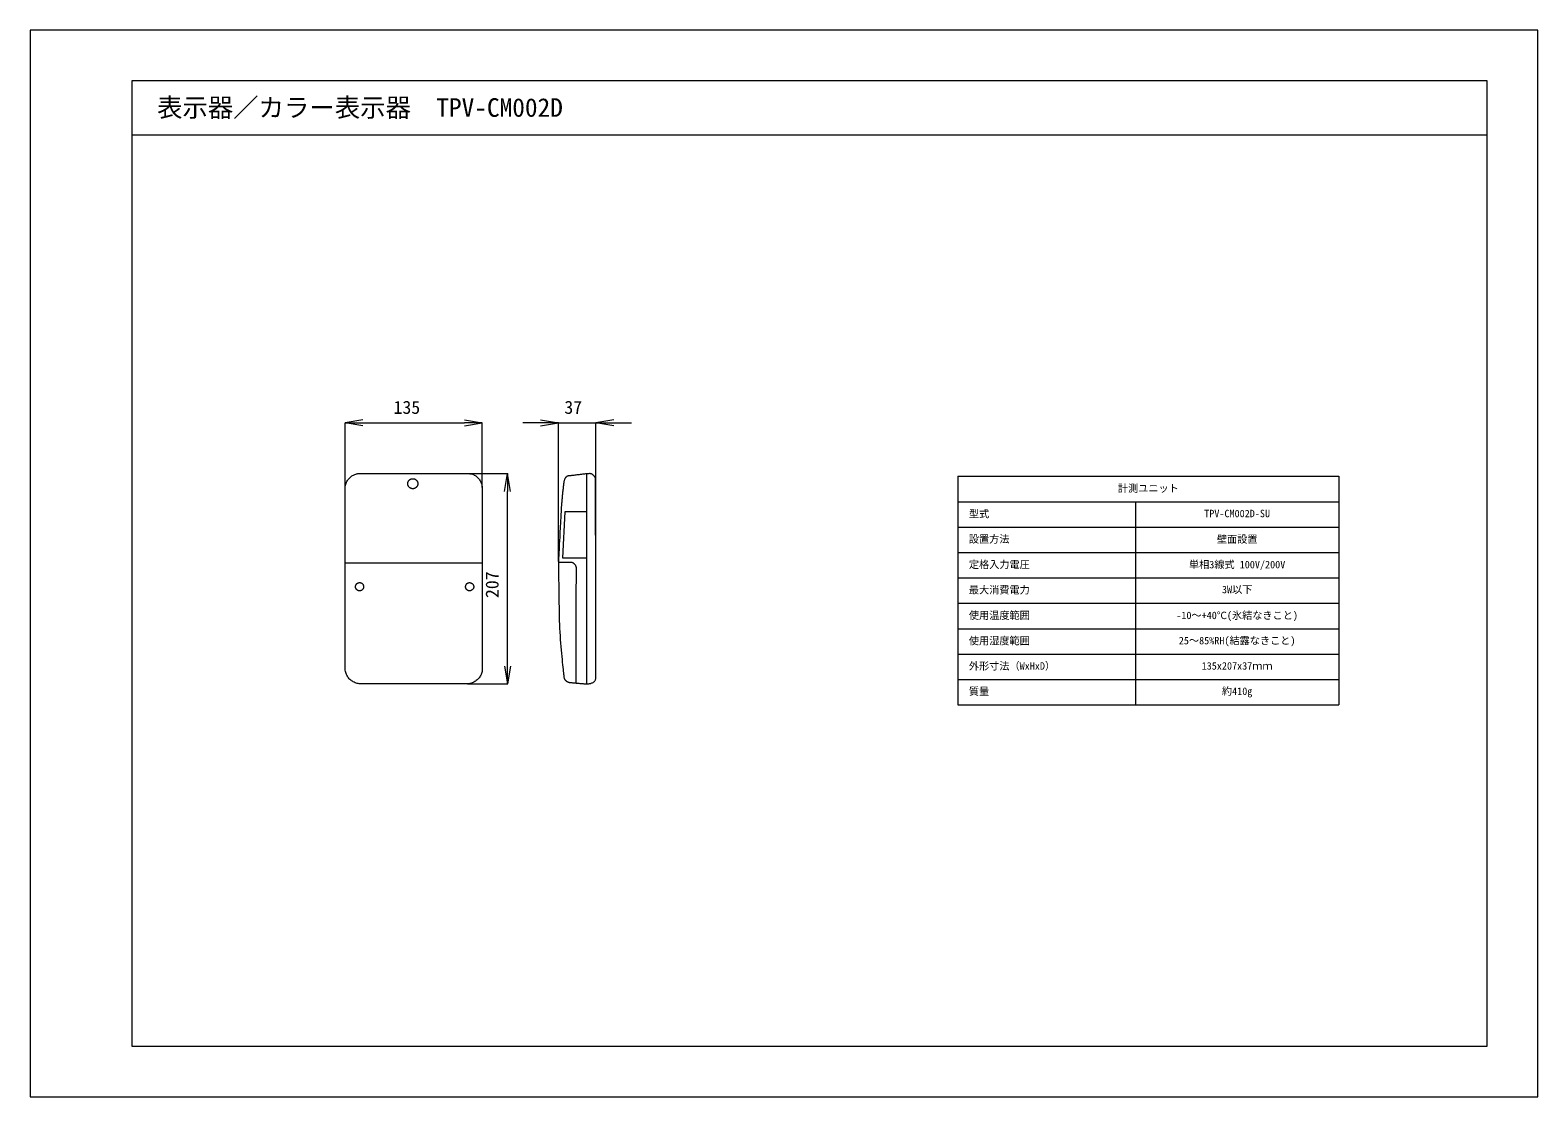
# Model space of a CAD drawing. Units: millimetres, scale not verified. Extents: x -742 to 742, y -525 to 525.
import ezdxf
from ezdxf.enums import TextEntityAlignment as Align

# ---------------------------------------------------------------- set-up
doc = ezdxf.new("R2010")
doc.units = ezdxf.units.MM
doc.header["$LTSCALE"] = 5
for name, color, linetype, lineweight in [('0-0_0', 7, 'Continuous', 18), ('0-2_用紙枠', 7, 'Continuous', 18), ('0-3_図面枠', 7, 'Continuous', 18)]:
    doc.layers.add(name, color=color, linetype=linetype, lineweight=lineweight)
doc.styles.add('ＭＳ ゴシック', font='')
doc.styles.get('ＭＳ ゴシック').set_extended_font_data('MS Gothic')

msp = doc.modelspace()

# ---------------------------------------------------------------- linework, layer by layer
at = {"layer": '0-0_0'}
for p, q in [((-432.25, 74.314), (-432.25, 138.56)), ((-414.75, 135.553), (-432.25, 138.47)), ((-414.75, 138.47), (-314.75, 138.47)), ((-314.75, 141.386), (-297.25, 138.47)), ((-297.25, 74.679), (-297.25, 138.56)), ((-239.75, 138.47), (-257.25, 138.47)), ((-239.75, 141.386), (-222.25, 138.47)), ((-222.25, 1.825), (-222.25, 138.56)), ((-222.25, 138.47), (-185.25, 138.47)), ((-185.25, -112.323), (-185.25, 138.56)), ((-167.75, 135.553), (-185.25, 138.47)), ((-167.75, 138.47), (-150.25, 138.47)), ((-310.41, 88.469), (-272.16, 88.469)), ((-275.167, 70.969), (-272.25, 88.469)), ((-194.143, -118.373), (-194.143, 88.261)), ((171.37, 85.847), (546.37, 85.847)), ((171.37, 85.847), (171.37, -139.153)), ((546.37, 85.847), (546.37, -139.153)), ((-272.25, -101.03), (-272.25, 70.969)), ((171.37, 60.847), (546.37, 60.847)), ((346.37, 60.847), (346.37, -139.153)), ((171.37, 35.847), (546.37, 35.847)), ((-432.25, 0.72), (-297.25, 0.72)), ((171.37, 10.847), (546.37, 10.847)), ((171.37, -14.153), (546.37, -14.153)), ((171.37, -39.153), (546.37, -39.153)), ((171.37, -64.153), (546.37, -64.153)), ((-269.333, -101.03), (-272.25, -118.53)), ((171.37, -89.153), (546.37, -89.153)), ((-311.827, -118.53), (-272.16, -118.53)), ((171.37, -114.153), (546.37, -114.153)), ((171.37, -139.153), (546.37, -139.153))]:
    msp.add_line(p, q, dxfattribs=at)
for points in [[(-414.75, 141.386), (-432.25, 138.47), (-414.75, 138.47)], [(-314.75, 135.553), (-297.25, 138.47), (-314.75, 138.47)], [(-239.75, 135.553), (-222.25, 138.47), (-239.75, 138.47)], [(-167.75, 141.386), (-185.25, 138.47), (-167.75, 138.47)], [(-432.25, 74.282), (-432.211, 75.295), (-432.095, 76.284), (-431.909, 77.246), (-431.654, 78.18), (-431.337, 79.084), (-430.96, 79.958), (-430.529, 80.798), (-430.047, 81.604), (-429.519, 82.374), (-428.949, 83.106), (-428.34, 83.799), (-427.698, 84.45), (-427.026, 85.059), (-426.329, 85.624), (-425.611, 86.142), (-424.875, 86.613), (-424.127, 87.035), (-423.371, 87.406), (-422.61, 87.724), (-421.849, 87.988), (-421.092, 88.196), (-420.344, 88.347), (-419.607, 88.439), (-418.888, 88.47), (-417.698, 88.47), (-415.582, 88.47), (-412.627, 88.47), (-408.92, 88.47), (-404.548, 88.47), (-399.598, 88.47), (-394.156, 88.47), (-388.31, 88.47), (-382.145, 88.47), (-375.749, 88.47), (-369.208, 88.47), (-362.61, 88.47), (-356.041, 88.47), (-349.588, 88.47), (-343.338, 88.47)], [(-427.52, -114.086), (-428.22, -113.369), (-428.874, -112.608), (-429.479, -111.804), (-430.031, -110.96), (-430.529, -110.078), (-430.969, -109.159), (-431.349, -108.206), (-431.666, -107.22), (-431.918, -106.204), (-432.1, -105.159), (-432.212, -104.087), (-432.25, -102.99), (-432.25, -101.153), (-432.25, -97.782), (-432.25, -93.022), (-432.25, -87.016), (-432.25, -79.906), (-432.25, -71.837), (-432.25, -62.951), (-432.25, -53.391), (-432.25, -43.302), (-432.25, -32.825), (-432.25, -22.104), (-432.25, -11.283), (-432.25, -0.505), (-432.25, 10.088), (-432.25, 20.351), (-432.25, 30.143), (-432.25, 39.318), (-432.25, 47.735), (-432.25, 55.25), (-432.25, 61.72), (-432.25, 67.001), (-432.25, 70.951), (-432.25, 73.426), (-432.25, 74.282)], [(-369.803, 75.901), (-369.972, 76.173), (-370.122, 76.454), (-370.254, 76.743), (-370.367, 77.039), (-370.46, 77.341), (-370.534, 77.648), (-370.586, 77.959), (-370.619, 78.273), (-370.629, 78.588), (-370.619, 78.895), (-370.586, 79.201), (-370.534, 79.504), (-370.46, 79.804), (-370.367, 80.099), (-370.254, 80.39), (-370.122, 80.674), (-369.972, 80.95), (-369.803, 81.218), (-369.617, 81.476), (-369.413, 81.724), (-369.192, 81.959), (-368.954, 82.182), (-368.701, 82.392), (-368.431, 82.586), (-368.147, 82.764), (-367.848, 82.926), (-367.534, 83.069), (-367.207, 83.193), (-366.866, 83.297), (-366.512, 83.379), (-366.145, 83.44), (-365.766, 83.477), (-365.375, 83.489), (-365.073, 83.477), (-364.771, 83.44), (-364.472, 83.379), (-364.175, 83.297), (-363.883, 83.193), (-363.596, 83.069)], [(-360.531, 78.588), (-360.543, 78.273), (-360.58, 77.959), (-360.639, 77.648), (-360.721, 77.341), (-360.824, 77.039), (-360.947, 76.743), (-361.089, 76.454), (-361.248, 76.173), (-361.425, 75.901), (-361.617, 75.639), (-361.824, 75.388), (-362.044, 75.15), (-362.278, 74.924), (-362.523, 74.713), (-362.778, 74.517), (-363.043, 74.337), (-363.316, 74.175), (-363.596, 74.031), (-363.883, 73.906), (-364.175, 73.801), (-364.472, 73.718), (-364.771, 73.658), (-365.073, 73.621), (-365.375, 73.608), (-365.766, 73.621), (-366.145, 73.658), (-366.512, 73.718), (-366.866, 73.801), (-367.207, 73.906), (-367.534, 74.031), (-367.848, 74.175), (-368.147, 74.337), (-368.431, 74.517), (-368.701, 74.713), (-368.954, 74.924), (-369.192, 75.15), (-369.413, 75.388), (-369.617, 75.639), (-369.803, 75.901)], [(-363.596, 83.069), (-363.316, 82.926), (-363.043, 82.764), (-362.778, 82.586), (-362.523, 82.392), (-362.278, 82.182), (-362.044, 81.959), (-361.824, 81.724), (-361.617, 81.476), (-361.425, 81.218), (-361.248, 80.95), (-361.089, 80.674), (-360.947, 80.39), (-360.824, 80.099), (-360.721, 79.804), (-360.639, 79.504), (-360.58, 79.201), (-360.543, 78.895), (-360.531, 78.588)], [(-343.338, 88.47), (-337.377, 88.47), (-331.792, 88.47), (-326.67, 88.47), (-322.099, 88.47), (-318.163, 88.47), (-314.952, 88.47), (-312.55, 88.47), (-311.046, 88.47), (-310.525, 88.47), (-309.527, 88.428), (-308.561, 88.307), (-307.628, 88.11), (-306.728, 87.843), (-305.862, 87.509), (-305.032, 87.114), (-304.238, 86.662), (-303.482, 86.157), (-302.763, 85.603), (-302.085, 85.007), (-301.446, 84.371), (-300.849, 83.701), (-300.293, 83.001), (-299.781, 82.275), (-299.314, 81.529), (-298.891, 80.766), (-298.514, 79.992), (-298.185, 79.21), (-297.903, 78.426), (-297.671, 77.643), (-297.488, 76.867), (-297.356, 76.102), (-297.277, 75.352), (-297.25, 74.622), (-297.25, 73.027), (-297.25, 69.839), (-297.25, 65.206), (-297.25, 59.276), (-297.25, 52.197), (-297.25, 44.115)], [(-269.333, 70.969), (-272.25, 88.469), (-272.25, 70.969)], [(-217.529, 74.583), (-217.648, 73.495), (-217.767, 72.383), (-217.886, 71.256), (-218.003, 70.125), (-218.118, 69.001), (-218.229, 67.894), (-218.337, 66.815), (-218.44, 65.775), (-218.537, 64.783), (-218.627, 63.851), (-218.711, 62.989), (-218.785, 62.208), (-218.851, 61.517), (-218.907, 60.929), (-218.952, 60.453), (-218.985, 60.1), (-219.005, 59.88), (-219.012, 59.805), (-219.4, 52.851), (-219.756, 46.477), (-220.081, 40.657), (-220.376, 35.365), (-220.643, 30.577), (-220.884, 26.267), (-221.099, 22.411), (-221.291, 18.982), (-221.459, 15.957), (-221.607, 13.309), (-221.735, 11.013), (-221.845, 9.045), (-221.938, 7.379), (-222.016, 5.99), (-222.079, 4.853), (-222.13, 3.942), (-222.17, 3.233), (-222.199, 2.7), (-222.221, 2.318), (-222.235, 2.062), (-222.244, 1.907)], [(-205.116, 87.02), (-206.112, 86.899), (-207.042, 86.786), (-207.891, 86.681), (-208.646, 86.587), (-209.295, 86.507), (-209.822, 86.441), (-210.216, 86.391), (-210.462, 86.36), (-210.547, 86.35), (-210.976, 86.344), (-211.388, 86.325), (-211.783, 86.292), (-212.161, 86.244), (-212.524, 86.179), (-212.87, 86.095), (-213.201, 85.993), (-213.517, 85.869), (-213.818, 85.724), (-214.105, 85.555), (-214.379, 85.361), (-214.639, 85.141), (-214.886, 84.894), (-215.121, 84.619), (-215.344, 84.313), (-215.555, 83.976), (-215.754, 83.606), (-215.943, 83.202), (-216.122, 82.763), (-216.29, 82.287), (-216.449, 81.773), (-216.598, 81.22), (-216.739, 80.626), (-216.871, 79.99), (-216.97, 79.275), (-217.075, 78.471), (-217.183, 77.589), (-217.296, 76.64), (-217.412, 75.634), (-217.529, 74.583)], [(-185.589, 82.791), (-185.606, 83.141), (-185.654, 83.491), (-185.733, 83.839), (-185.841, 84.183), (-185.975, 84.524), (-186.135, 84.859), (-186.318, 85.187), (-186.523, 85.507), (-186.747, 85.817), (-186.99, 86.117), (-187.249, 86.405), (-187.522, 86.679), (-187.809, 86.939), (-188.107, 87.183), (-188.414, 87.41), (-188.729, 87.619), (-189.05, 87.808), (-189.375, 87.976), (-189.702, 88.121), (-190.03, 88.243), (-190.358, 88.34), (-190.682, 88.411), (-191.002, 88.455), (-191.316, 88.47), (-191.698, 88.459), (-192.215, 88.428), (-192.854, 88.378), (-193.601, 88.313), (-194.443, 88.232), (-195.367, 88.138), (-196.358, 88.034), (-197.404, 87.92), (-198.49, 87.799), (-199.604, 87.672), (-200.733, 87.542), (-201.861, 87.41), (-202.977, 87.277), (-204.066, 87.147), (-205.116, 87.02)], [(-186.377, -115.609), (-186.049, -115.159), (-185.772, -114.673), (-185.549, -114.15), (-185.386, -113.59), (-185.285, -112.992), (-185.25, -112.354), (-185.252, -110.801), (-185.257, -107.481), (-185.265, -102.556), (-185.275, -96.19), (-185.288, -88.546), (-185.303, -79.786), (-185.32, -70.075), (-185.338, -59.574), (-185.357, -48.446), (-185.378, -36.855), (-185.398, -24.964), (-185.419, -12.936), (-185.441, -0.933), (-185.461, 10.881), (-185.482, 22.344), (-185.501, 33.292), (-185.519, 43.562), (-185.536, 52.992), (-185.551, 61.418), (-185.564, 68.678), (-185.574, 74.608), (-185.582, 79.046), (-185.587, 81.828), (-185.589, 82.791)], [(-194.143, 50.985), (-215.845, 50.985), (-218.325, 5.702), (-194.143, 5.702)], [(-297.25, 44.115), (-297.25, 35.179), (-297.25, 25.536), (-297.25, 15.334), (-297.25, 4.72), (-297.25, -6.158), (-297.25, -17.152), (-297.25, -28.115), (-297.25, -38.899), (-297.25, -49.356), (-297.25, -59.34), (-297.25, -68.702), (-297.25, -77.294), (-297.25, -84.97), (-297.25, -91.581), (-297.25, -96.98), (-297.25, -101.019), (-297.25, -103.55), (-297.25, -104.427), (-297.294, -105.429), (-297.424, -106.408), (-297.635, -107.361), (-297.921, -108.288), (-298.277, -109.185), (-298.699, -110.052), (-299.182, -110.887), (-299.721, -111.688), (-300.31, -112.453), (-300.945, -113.181), (-301.62, -113.871), (-302.332, -114.52), (-303.074, -115.126), (-303.843, -115.689), (-304.632, -116.206), (-305.437, -116.676), (-306.254, -117.097), (-307.076, -117.467), (-307.899, -117.785), (-308.719, -118.049), (-309.529, -118.257)], [(-222.244, 1.907), (-222.248, 1.827), (-222.25, 1.798), (-222.25, 1.794), (-222.247, 1.588), (-222.237, 0.99), (-222.221, 0.035), (-222.2, -1.248), (-222.174, -2.824), (-222.144, -4.663), (-222.111, -6.732), (-222.074, -8.998), (-222.035, -11.43), (-221.995, -13.995), (-221.953, -16.661), (-221.911, -19.396), (-221.869, -22.168), (-221.827, -24.944), (-221.787, -27.692), (-221.748, -30.381), (-221.711, -32.977), (-221.678, -35.449), (-221.648, -37.764), (-221.622, -39.89), (-221.601, -41.795), (-221.585, -43.448), (-221.576, -44.814), (-221.572, -45.864), (-221.548, -49.317), (-221.48, -52.856), (-221.37, -56.461), (-221.224, -60.111), (-221.045, -63.784), (-220.838, -67.461), (-220.606, -71.12), (-220.353, -74.741), (-220.085, -78.303), (-219.804, -81.786), (-219.515, -85.168), (-219.222, -88.429)], [(-222.244, 1.457), (-220.842, 1.457), (-219.557, 1.457), (-218.383, 1.457), (-217.316, 1.457), (-216.351, 1.457), (-215.482, 1.457), (-214.704, 1.457), (-214.013, 1.457), (-213.403, 1.457), (-212.869, 1.457), (-212.406, 1.457), (-212.009, 1.457), (-211.673, 1.457), (-211.393, 1.457), (-211.164, 1.457), (-210.98, 1.457), (-210.837, 1.457), (-210.73, 1.457), (-210.653, 1.457), (-210.601, 1.457), (-210.57, 1.457), (-210.554, 1.457), (-210.548, 1.457), (-210.547, 1.457), (-210.106, 1.44), (-209.681, 1.388), (-209.271, 1.304), (-208.878, 1.19), (-208.5, 1.049), (-208.139, 0.881), (-207.795, 0.691), (-207.469, 0.478), (-207.159, 0.246), (-206.868, -0.003), (-206.594, -0.267), (-206.339, -0.545), (-206.103, -0.833), (-205.885, -1.131), (-205.687, -1.435)], [(-205.687, -1.435), (-205.508, -1.744), (-205.349, -2.056), (-205.211, -2.368), (-205.093, -2.679), (-204.996, -2.986), (-204.919, -3.288), (-204.865, -3.581), (-204.831, -3.865), (-204.82, -4.137), (-204.822, -4.916), (-204.827, -6.744), (-204.835, -9.525), (-204.846, -13.161), (-204.859, -17.558), (-204.875, -22.62), (-204.892, -28.248), (-204.911, -34.349), (-204.93, -40.825), (-204.951, -47.58), (-204.973, -54.518), (-204.994, -61.543), (-205.016, -68.559), (-205.037, -75.469), (-205.058, -82.178), (-205.078, -88.589), (-205.097, -94.605), (-205.114, -100.132), (-205.129, -105.072), (-205.143, -109.33), (-205.153, -112.809), (-205.161, -115.413), (-205.167, -117.046), (-205.168, -117.612)], [(-421.38, -25.165), (-421.518, -24.954), (-421.642, -24.734), (-421.751, -24.506), (-421.845, -24.271), (-421.923, -24.029), (-421.984, -23.782), (-422.028, -23.529), (-422.055, -23.271), (-422.064, -23.009), (-422.055, -22.707), (-422.028, -22.412), (-421.984, -22.125), (-421.923, -21.847), (-421.845, -21.578), (-421.751, -21.318), (-421.642, -21.068), (-421.518, -20.828), (-421.38, -20.599), (-421.227, -20.382), (-421.061, -20.176), (-420.882, -19.983), (-420.691, -19.802), (-420.487, -19.634), (-420.272, -19.481), (-420.045, -19.341), (-419.808, -19.216), (-419.561, -19.106), (-419.304, -19.012), (-419.038, -18.934), (-418.763, -18.872), (-418.48, -18.827), (-418.189, -18.8), (-417.89, -18.791), (-417.631, -18.8), (-417.376, -18.827), (-417.125, -18.872), (-416.88, -18.934), (-416.64, -19.012), (-416.408, -19.106)], [(-414.048, -23.009), (-414.057, -23.271), (-414.084, -23.529), (-414.127, -23.782), (-414.187, -24.029), (-414.263, -24.271), (-414.354, -24.506), (-414.46, -24.734), (-414.579, -24.954), (-414.712, -25.165), (-414.858, -25.367), (-415.016, -25.56), (-415.185, -25.742), (-415.365, -25.913), (-415.556, -26.072), (-415.756, -26.22), (-415.965, -26.354), (-416.182, -26.475), (-416.408, -26.582), (-416.64, -26.674), (-416.88, -26.751), (-417.125, -26.811), (-417.376, -26.856), (-417.631, -26.882), (-417.89, -26.892), (-418.189, -26.882), (-418.48, -26.856), (-418.763, -26.811), (-419.038, -26.751), (-419.304, -26.674), (-419.561, -26.582), (-419.808, -26.475), (-420.045, -26.354), (-420.272, -26.22), (-420.487, -26.072), (-420.691, -25.913), (-420.882, -25.742), (-421.061, -25.56), (-421.227, -25.367), (-421.38, -25.165)], [(-416.408, -19.106), (-416.182, -19.216), (-415.965, -19.341), (-415.756, -19.481), (-415.556, -19.634), (-415.365, -19.802), (-415.185, -19.983), (-415.016, -20.176), (-414.858, -20.382), (-414.712, -20.599), (-414.579, -20.828), (-414.46, -21.068), (-414.354, -21.318), (-414.263, -21.578), (-414.187, -21.847), (-414.127, -22.125), (-414.084, -22.412), (-414.057, -22.707), (-414.048, -23.009)], [(-312.945, -25.165), (-313.078, -24.954), (-313.198, -24.734), (-313.303, -24.506), (-313.394, -24.271), (-313.47, -24.029), (-313.53, -23.782), (-313.574, -23.529), (-313.6, -23.271), (-313.609, -23.009), (-313.6, -22.707), (-313.574, -22.412), (-313.53, -22.125), (-313.47, -21.847), (-313.394, -21.578), (-313.303, -21.318), (-313.198, -21.068), (-313.078, -20.828), (-312.945, -20.599), (-312.8, -20.382), (-312.642, -20.176), (-312.473, -19.983), (-312.293, -19.802), (-312.103, -19.634), (-311.904, -19.481), (-311.695, -19.341), (-311.478, -19.216), (-311.253, -19.106), (-311.021, -19.012), (-310.782, -18.934), (-310.538, -18.872), (-310.288, -18.827), (-310.034, -18.8), (-309.775, -18.791), (-309.514, -18.8), (-309.254, -18.827), (-308.995, -18.872), (-308.74, -18.934), (-308.488, -19.012), (-308.24, -19.106)], [(-305.597, -23.009), (-305.608, -23.271), (-305.64, -23.529), (-305.691, -23.782), (-305.762, -24.029), (-305.85, -24.271), (-305.956, -24.506), (-306.078, -24.734), (-306.216, -24.954), (-306.368, -25.165), (-306.534, -25.367), (-306.712, -25.56), (-306.902, -25.742), (-307.103, -25.913), (-307.314, -26.072), (-307.534, -26.22), (-307.763, -26.354), (-307.998, -26.475), (-308.24, -26.582), (-308.488, -26.674), (-308.74, -26.751), (-308.995, -26.811), (-309.254, -26.856), (-309.514, -26.882), (-309.775, -26.892), (-310.034, -26.882), (-310.288, -26.856), (-310.538, -26.811), (-310.782, -26.751), (-311.021, -26.674), (-311.253, -26.582), (-311.478, -26.475), (-311.695, -26.354), (-311.904, -26.22), (-312.103, -26.072), (-312.293, -25.913), (-312.473, -25.742), (-312.642, -25.56), (-312.8, -25.367), (-312.945, -25.165)], [(-308.24, -19.106), (-307.998, -19.216), (-307.763, -19.341), (-307.534, -19.481), (-307.314, -19.634), (-307.103, -19.802), (-306.902, -19.983), (-306.712, -20.176), (-306.534, -20.382), (-306.368, -20.599), (-306.216, -20.828), (-306.078, -21.068), (-305.956, -21.318), (-305.85, -21.578), (-305.762, -21.847), (-305.691, -22.125), (-305.64, -22.412), (-305.608, -22.707), (-305.597, -23.009)], [(-219.222, -88.429), (-218.929, -91.549), (-218.64, -94.505), (-218.359, -97.279), (-218.09, -99.848), (-217.838, -102.193), (-217.606, -104.293), (-217.398, -106.126), (-217.219, -107.672), (-217.073, -108.911), (-216.964, -109.822), (-216.895, -110.383), (-216.871, -110.575), (-216.857, -111.091), (-216.815, -111.578), (-216.746, -112.038), (-216.653, -112.471), (-216.536, -112.879), (-216.398, -113.262), (-216.239, -113.622), (-216.062, -113.958), (-215.867, -114.272), (-215.657, -114.565), (-215.432, -114.838), (-215.195, -115.091), (-214.947, -115.326), (-214.69, -115.543), (-214.424, -115.744), (-214.152, -115.928), (-213.874, -116.098), (-213.594, -116.253), (-213.311, -116.396), (-213.028, -116.525), (-212.745, -116.644), (-212.466, -116.752), (-212.19, -116.85), (-211.921, -116.939), (-211.685, -116.985), (-211.331, -117.038), (-210.869, -117.097)], [(-275.167, -101.03), (-272.25, -118.53), (-272.25, -101.03)], [(-309.529, -118.257), (-310.326, -118.408), (-311.104, -118.499), (-311.858, -118.53), (-313.116, -118.53), (-315.249, -118.53), (-318.174, -118.53), (-321.809, -118.53), (-326.072, -118.53), (-330.88, -118.53), (-336.149, -118.53), (-341.799, -118.53), (-347.745, -118.53), (-353.907, -118.53), (-360.2, -118.53), (-366.543, -118.53), (-372.853, -118.53), (-379.047, -118.53), (-385.043, -118.53), (-390.758, -118.53), (-396.11, -118.53), (-401.017, -118.53), (-405.394, -118.53), (-409.162, -118.53), (-412.235, -118.53), (-414.533, -118.53), (-415.972, -118.53), (-416.47, -118.53), (-417.517, -118.496), (-418.551, -118.394), (-419.567, -118.226), (-420.565, -117.995), (-421.54, -117.702), (-422.49, -117.349), (-423.413, -116.939), (-424.306, -116.472), (-425.166, -115.952), (-425.99, -115.379), (-426.775, -114.756), (-427.52, -114.086)], [(-210.869, -117.097), (-210.31, -117.162), (-209.666, -117.232), (-208.949, -117.305), (-208.171, -117.382), (-207.342, -117.46), (-206.474, -117.541), (-205.579, -117.622), (-204.668, -117.702), (-203.752, -117.782), (-202.844, -117.86), (-201.954, -117.936), (-201.095, -118.008), (-200.277, -118.076), (-199.513, -118.139), (-198.813, -118.196), (-198.189, -118.247), (-197.652, -118.29), (-197.215, -118.325), (-196.889, -118.351), (-196.685, -118.367), (-196.614, -118.373), (-196.027, -118.447), (-195.422, -118.498), (-194.802, -118.526), (-194.171, -118.529), (-193.533, -118.507), (-192.893, -118.459), (-192.253, -118.385), (-191.618, -118.284), (-190.992, -118.154), (-190.378, -117.996), (-189.78, -117.809), (-189.203, -117.591), (-188.649, -117.342), (-188.124, -117.062), (-187.63, -116.749), (-187.171, -116.403), (-186.753, -116.023), (-186.377, -115.609)]]:
    msp.add_lwpolyline(points, dxfattribs=at)
at = {"layer": '0-2_用紙枠'}
msp.add_lwpolyline([(-742.5, -525), (742.5, -525), (742.5, 525), (-742.5, 525)], close=True, dxfattribs=at)
at = {"layer": '0-3_図面枠'}
msp.add_line((692.5, 421.694), (-642.5, 421.694), dxfattribs=at)
msp.add_lwpolyline([(692.5, -475), (692.5, 475), (-642.5, 475), (-642.5, -475)], close=True, dxfattribs=at)

# ---------------------------------------------------------------- texts
at = {"layer": '0-0_0', "style": 'ＭＳ ゴシック'}
for s, height, p in [('135', 12.83, (-384.537, 143.47)), ('37', 12.83, (-216.328, 143.47)), ('計測ユニット', 7.331, (328.87, 68.148)), ('  型式', 7.331, (172.12, 42.978)), ('TPV-CM002D-SU', 7.331, (413.87, 43.347)), ('  設置方法', 7.331, (172.12, 18.177)), ('壁面設置', 7.331, (426.37, 18.063)), ('  定格入力電圧', 7.331, (172.12, -6.88)), ('単相3線式 100V/200V', 7.331, (398.87, -6.908)), ('  最大消費電力', 7.331, (172.12, -31.852)), ('3W以下', 7.331, (431.37, -31.454)), ('  使用温度範囲', 7.331, (172.12, -56.908)), ('-10～+40℃(氷結なきこと)', 7.331, (386.37, -56.937)), ('  使用湿度範囲', 7.331, (172.12, -81.908)), ('25～85%RH(結露なきこと)', 7.331, (388.87, -81.738)), ('  外形寸法（WxHxD）', 7.331, (172.12, -106.738)), ('135x207x37ｍｍ', 7.331, (411.37, -106.653)), ('  質量', 7.331, (172.12, -131.738)), ('約410g', 7.331, (431.37, -131.596))]:
    msp.add_text(s, height=height, dxfattribs=at).set_placement(p, align=Align.BOTTOM_LEFT)
msp.add_text('207', height=12.83, rotation=90, dxfattribs=at).set_placement((-277.25, -33.972), align=Align.BOTTOM_LEFT)
at = {"layer": '0-3_図面枠', "style": 'ＭＳ ゴシック'}
msp.add_text('表示器／カラー表示器\u3000TPV-CM002D', height=18.33, dxfattribs=at).set_placement((-617.5, 434.194), align=Align.BOTTOM_LEFT)

doc.saveas('drawing.dxf')
